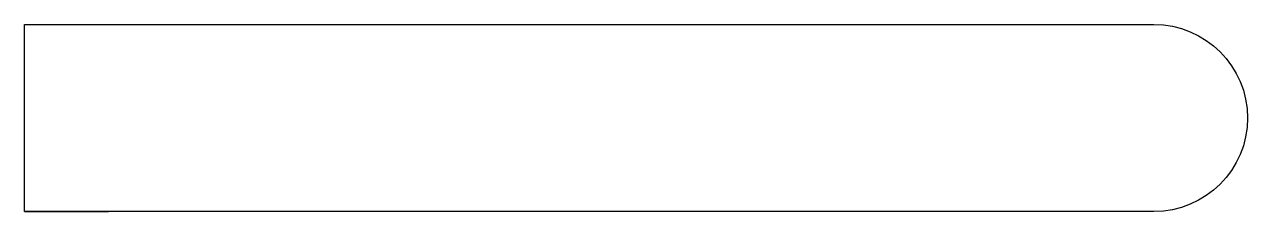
# Model space of a CAD drawing. Header units: inches. Extents: x 9.7 to 44.4, y 16.3 to 21.7.
import ezdxf

# ---------------------------------------------------------------- set-up
doc = ezdxf.new("R2010")
doc.units = ezdxf.units.IN
doc.header["$MEASUREMENT"] = 0

msp = doc.modelspace()

# ---------------------------------------------------------------- linework, layer by layer
for points in [[(9.727, 21.656), (9.727, 21.656), (39.727, 21.656), (39.727, 21.656)], [(9.727, 16.34), (9.727, 16.34), (9.727, 21.656)], [(41.727, 16.34), (9.727, 16.34), (12.107, 16.34)]]:
    msp.add_lwpolyline(points)
msp.add_lwpolyline([(39.727, 21.656), (41.727, 21.656, -1), (41.727, 16.34)], format="xyb")

doc.saveas('drawing.dxf')
